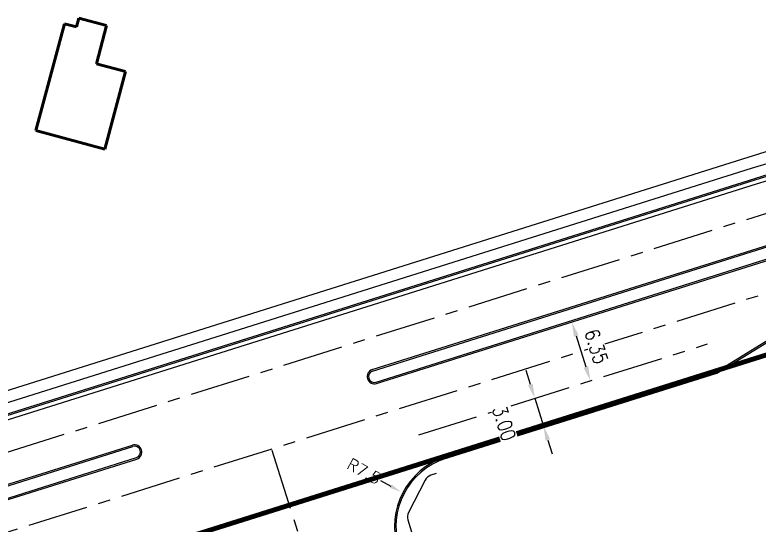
# Model space of a CAD drawing. Header units: metres. Extents: x 689715 to 690980, y 1005284 to 1006835.
# Drawn here: x 690764.1 to 690840.8, y 1005731 to 1005783.6 of the extents above; entities that cross this region are included whole.
import ezdxf

# ---------------------------------------------------------------- set-up
doc = ezdxf.new("R2010")
doc.units = ezdxf.units.M
doc.linetypes.add('CENTER', pattern=[2, 1.25, -0.25, 0.25, -0.25])
doc.linetypes.add('DASHED2', pattern=[0.375, 0.25, -0.125])
doc.layers.add('A-AREA-BNDY', color=1, linetype='Continuous', lineweight=50)
for name, color, linetype in [('C-CALLE-ACERA', 8, 'Continuous'), ('C-CALLE-BORDE', 7, 'Continuous'), ('C-CALLE-CORDON', 8, 'Continuous'), ('C-CALLE-DIM', 5, 'Continuous'), ('C-CALLE-EJE', 160, 'CENTER'), ('C-CALLE-RGIRO', 8, 'Continuous'), ('C-LOTE-LINEA', 230, 'Continuous'), ('CALLES-CENTRO', 2, 'CENTER'), ('POLIGONO EFECTIVO FIII', 6, 'Continuous')]:
    doc.layers.add(name, color=color, linetype=linetype)
doc.styles.add('ESTANDAR', font='romans.shx')
doc.styles.add('ESTANDAR 0.8', font='romans.shx', dxfattribs={"width": 0.8})
doc.dimstyles.new('R_GIRO', dxfattribs={"dimtxt": 1.2, "dimasz": 1.2, "dimexe": 0.18, "dimexo": 0.0625, "dimgap": 0.09, "dimtad": 0, "dimdec": 1, "dimdsep": 46, "dimtxsty": 'ESTANDAR', "dimcen": 0, "dimclrt": 2, "dimadec": 0, "dimazin": 0, "dimtfac": 1, "dimtdec": 1, "dimtofl": 0, "dimtmove": 0, "dimatfit": 3, "dimfxl": 1, "dimtolj": 1, "dimtzin": 0, "dimarcsym": 0})
doc.dimstyles.new('RGIRO', dxfattribs={"dimtxt": 1.5, "dimasz": 1.5, "dimexe": 0.18, "dimexo": 0.06, "dimgap": 0.9, "dimtad": 1, "dimzin": 0, "dimdsep": 46, "dimtxsty": 'ESTANDAR 0.8', "dimcen": 0, "dimse1": 1, "dimse2": 1, "dimclrd": 9, "dimclre": 1, "dimclrt": 3, "dimadec": 0, "dimazin": 0, "dimtfac": 1, "dimtmove": 2, "dimatfit": 3, "dimfxl": 1, "dimtfill": 1, "dimtolj": 1, "dimtzin": 0, "dimarcsym": 2})

# ---------------------------------------------------------------- blocks, each defined once
blk = doc.blocks.new('*D237')
at = {"layer": 'C-CALLE-RGIRO', "color": 0, "lineweight": -2, "transparency": 16777216}
blk.add_line((690801.798, 1005735.59), (690802.846, 1005735.006), dxfattribs=at)
at = {"layer": 'C-CALLE-RGIRO', "color": 0, "transparency": 16777216}
blk.add_solid([(690802.943, 1005735.181), (690802.749, 1005734.831), (690803.894, 1005734.422)], dxfattribs=at)
at = {"layer": 'Defpoints', "color": 0, "transparency": 16777216}
for p in [(690803.894, 1005734.422), (690810.446, 1005730.772)]:
    blk.add_point(p, dxfattribs=at)
at = {"layer": 'C-CALLE-RGIRO', "color": 2, "transparency": 16777216, "insert": (690800.094, 1005736.539), "char_height": 1.2, "attachment_point": 5, "rotation": 330.87846, "style": 'ESTANDAR'}
blk.add_mtext('\\A1;R7.5', dxfattribs=at)
blk = doc.blocks.new('*D239')
at = {"layer": 'C-CALLE-DIM', "color": 9, "lineweight": -2, "transparency": 16777216}
for p, q in [((690817.232, 1005745.489), (690816.782, 1005746.919)), ((690817.683, 1005744.058), (690818.583, 1005741.196)), ((690819.034, 1005739.765), (690819.484, 1005738.335))]:
    blk.add_line(p, q, dxfattribs=at)
at = {"layer": 'C-CALLE-DIM', "color": 9, "transparency": 16777216}
for points in [[(690817.471, 1005745.564), (690816.994, 1005745.414), (690817.683, 1005744.058)], [(690819.272, 1005739.841), (690818.795, 1005739.69), (690818.583, 1005741.196)]]:
    blk.add_solid(points, dxfattribs=at)
at = {"layer": 'Defpoints', "color": 0, "transparency": 16777216}
for p in [(690819.822, 1005744.731), (690820.723, 1005741.87), (690818.583, 1005741.196)]:
    blk.add_point(p, dxfattribs=at)
at = {"layer": 'C-CALLE-DIM', "color": 3, "transparency": 16777216, "insert": (690814.527, 1005741.492), "char_height": 1.5, "attachment_point": 5, "rotation": 287.4727, "style": 'ESTANDAR 0.8', "bg_fill": 3, "box_fill_scale": 1.1, "bg_fill_color": 256, "bg_fill_true_color": 13158600, "bg_fill_transparency": 0}
blk.add_mtext('\\A1;3.00', dxfattribs=at)
blk = doc.blocks.new('*D240')
at = {"layer": 'C-CALLE-DIM', "color": 9, "lineweight": -2, "transparency": 16777216}
blk.add_line((690821.954, 1005750.487), (690822.96, 1005747.292), dxfattribs=at)
at = {"layer": 'C-CALLE-DIM', "color": 9, "transparency": 16777216}
for points in [[(690822.193, 1005750.562), (690821.716, 1005750.412), (690821.504, 1005751.918)], [(690823.198, 1005747.367), (690822.722, 1005747.217), (690823.41, 1005745.861)]]:
    blk.add_solid(points, dxfattribs=at)
at = {"layer": 'Defpoints', "color": 0, "transparency": 16777216}
for p in [(690820.209, 1005751.51), (690822.116, 1005745.453), (690823.41, 1005745.861)]:
    blk.add_point(p, dxfattribs=at)
at = {"layer": 'C-CALLE-DIM', "color": 3, "transparency": 16777216, "insert": (690824.031, 1005749.385), "char_height": 1.5, "attachment_point": 5, "rotation": 287.4727, "style": 'ESTANDAR 0.8', "bg_fill": 3, "box_fill_scale": 1.1, "bg_fill_color": 256, "bg_fill_true_color": 13158600, "bg_fill_transparency": 0}
blk.add_mtext('\\A1;6.35', dxfattribs=at)
blk = doc.blocks.new('Castilla C - Mm5')
at = {"layer": 'A-AREA-BNDY'}
for p, q in [((-6070, 12340), (-3100, 12340)), ((-6070, 11400), (-6070, 12340)), ((-3100, 8260), (-3100, 12340)), ((-7340, 11400), (-6070, 11400)), ((-7340, 11400), (-7340, 0)), ((0, 8260), (-3100, 8260)), ((0, 8260), (0, 0)), ((0, 0), (-7340, 0))]:
    blk.add_line(p, q, dxfattribs=at)

msp = doc.modelspace()

# ---------------------------------------------------------------- linework, layer by layer
at = {"layer": 'C-CALLE-ACERA'}
for p, q in [((690836.363, 1005746.793), (690845.351, 1005752.295)), ((690836.363, 1005746.793), (690808.194, 1005737.926)), ((690807.537, 1005736.304), (690806.987, 1005736.131)), ((690806.401, 1005735.639), (690804.662, 1005732.303)), ((690804.595, 1005731.541), (690810.49, 1005712.813))]:
    msp.add_line(p, q, dxfattribs=at)
at = {"layer": 'C-CALLE-ACERA', "flags": 128}
msp.add_lwpolyline([(690808.239, 1005737.783), (690836.426, 1005746.655), (690845.414, 1005752.157, -0.091487), (690914.699, 1005760.519)], format="xyb", dxfattribs=at)
at = {"layer": 'C-CALLE-ACERA'}
for centre, radius, start, end in [((690810.732, 1005730.862), 7.5, 107.4727, 197.4727), ((690810.732, 1005730.862), 7.35, 107.4727, 197.4727), ((690807.288, 1005735.177), 1, 107.4727, 152.4727), ((690805.549, 1005731.841), 1, 152.4727, 197.4727)]:
    msp.add_arc(centre, radius, start, end, dxfattribs=at)
at = {"layer": 'C-CALLE-BORDE'}
msp.add_lwpolyline([(690639.268, 1005740.673), (690645.85, 1005738.917, 0.142351), (690751.862, 1005741.266), (690839.662, 1005768.904, -0.092088), (690915.802, 1005778.185), (690944.91, 1005776.367)], format="xyb", dxfattribs=at)
at = {"layer": 'C-CALLE-CORDON'}
for p, q in [((690800.93, 1005747.014), (690842.44, 1005760.08)), ((690800.975, 1005746.871), (690842.485, 1005759.937)), ((690801.336, 1005745.727), (690842.845, 1005758.793)), ((690801.381, 1005745.584), (690842.89, 1005758.65)), ((690754.639, 1005732.443), (690776.227, 1005739.238)), ((690754.684, 1005732.3), (690776.272, 1005739.095)), ((690755.045, 1005731.155), (690776.632, 1005737.951)), ((690755.09, 1005731.012), (690776.677, 1005737.807))]:
    msp.add_line(p, q, dxfattribs=at)
for points in [[(690636.062, 1005738.526), (690645.103, 1005736.115, 0.142351), (690752.733, 1005738.5), (690840.533, 1005766.137, -0.092088), (690915.621, 1005775.29), (690944.73, 1005773.473, 0.436584), (690952.696, 1005781.059), (690952.674, 1005782.71)], [(690636.178, 1005738.961), (690645.219, 1005736.55, 0.142351), (690752.597, 1005738.929), (690840.398, 1005766.567, -0.092088), (690915.65, 1005775.74), (690944.758, 1005773.922, 0.436584), (690952.246, 1005781.053), (690952.224, 1005782.704)], [(690636.217, 1005739.106), (690645.257, 1005736.695, 0.142351), (690752.552, 1005739.072), (690840.353, 1005766.71, -0.092088), (690915.659, 1005775.889), (690944.767, 1005774.072, 0.436584), (690952.096, 1005781.051), (690952.074, 1005782.702)], [(690638.959, 1005739.513), (690645.541, 1005737.758, 0.142351), (690752.222, 1005740.122), (690840.023, 1005767.759, -0.092088), (690915.727, 1005776.987), (690944.836, 1005775.17)], [(690636.217, 1005739.106), (690645.257, 1005736.695, 0.142351), (690752.552, 1005739.072), (690840.353, 1005766.71, -0.092088), (690915.659, 1005775.889), (690944.767, 1005774.072)]]:
    msp.add_lwpolyline(points, format="xyb", dxfattribs=at)
for centre, radius, start, end in [((690801.156, 1005746.299), 0.75, 107.4727, 287.4727), ((690801.156, 1005746.299), 0.6, 107.4727, 287.4727), ((690776.452, 1005738.523), 0.75, 287.4727, 107.4727), ((690776.452, 1005738.523), 0.6, 287.4727, 107.4727)]:
    msp.add_arc(centre, radius, start, end, dxfattribs=at)
at = {"layer": 'C-CALLE-EJE', "ltscale": 5}
for points in [[(690634.2, 1005735.737), (690644.285, 1005733.047, 0.142351), (690753.686, 1005735.472), (690841.486, 1005763.109, -0.092088), (690915.424, 1005772.122), (690966.662, 1005768.922)], [(690628.714, 1005729.08, 0.001087), (690630.41, 1005728.624), (690642.262, 1005725.463, 0.142351), (690756.043, 1005727.984), (690843.843, 1005755.621, -0.092088), (690914.934, 1005764.287), (690966.173, 1005761.088)]]:
    msp.add_lwpolyline(points, format="xyb", dxfattribs=at)
msp.add_lwpolyline([(690805.72, 1005740.292), (690835.48, 1005749.66)], dxfattribs=at)
at = {"layer": 'C-LOTE-LINEA', "linetype": 'DASHED2', "ltscale": 10}
msp.add_lwpolyline([(690527.163, 1005762.552, 0.06097), (690620.713, 1005724.923), (690640.696, 1005719.593, 0.14235), (690757.867, 1005722.189), (690845.667, 1005749.826, -0.092088), (690914.556, 1005758.224), (690939.615, 1005756.659, -0.432046), (690945.196, 1005749.935), (690944.607, 1005745.162), (690942.901, 1005731.346), (690930.48, 1005684.672), (690925.166, 1005664.705), (690911.019, 1005618.732), (690882.38, 1005530.82), (690879.935, 1005523.811), (690874.414, 1005511.208), (690854.384, 1005461.893)], format="xyb", dxfattribs=at)
at = {"layer": 'CALLES-CENTRO', "linetype": 'CENTER', "ltscale": 5}
msp.add_line((690801.519, 1005704.109), (690790.581, 1005738.856), dxfattribs=at)
at = {"layer": 'POLIGONO EFECTIVO FIII', "linetype": 'Continuous', "ltscale": 10, "const_width": 0.5}
msp.add_lwpolyline([(690527.163, 1005762.552, 0.06097), (690620.713, 1005724.923), (690640.696, 1005719.593, 0.14235), (690757.867, 1005722.189), (690845.667, 1005749.826, -0.092088), (690914.556, 1005758.224), (690939.615, 1005756.659, -0.432046), (690945.196, 1005749.935), (690944.607, 1005745.162), (690942.901, 1005731.346), (690930.48, 1005684.672), (690925.166, 1005664.705), (690911.019, 1005618.732), (690882.38, 1005530.82), (690879.935, 1005523.811), (690874.414, 1005511.208), (690854.384, 1005461.893)], format="xyb", dxfattribs=at)

# ---------------------------------------------------------------- block references
at = {"xscale": 0.001, "yscale": 0.001, "zscale": 0.001, "rotation": 345.0660436345622}
msp.add_blockref('Castilla C - Mm5', (690773.381, 1005769.738), dxfattribs=at)

# ---------------------------------------------------------------- dimensions: what is measured, and where the dimension line sits
at = {"layer": 'C-CALLE-RGIRO'}
dim = msp.add_radius_dim(center=(690810.446, 1005730.772), mpoint=(690803.894, 1005734.422), dimstyle='R_GIRO', dxfattribs=at)
dim.commit()
dim.dimension.update_dxf_attribs({"geometry": '*D237', "text_midpoint": (690800.094, 1005736.539)})

# ---------------------------------------------------------------- next in the draw order: dimensions: what is measured, and where the dimension line sits
at = {"layer": 'C-CALLE-DIM'}
dim = msp.add_aligned_dim(p1=(690819.822, 1005744.731), p2=(690820.723, 1005741.87), distance=-2.243, dimstyle='RGIRO', dxfattribs=at)
dim.commit()
dim.dimension.update_dxf_attribs({"geometry": '*D239', "text_midpoint": (690814.527, 1005741.492)})

# ---------------------------------------------------------------- next in the draw order: dimensions: what is measured, and where the dimension line sits
dim = msp.add_aligned_dim(p1=(690820.209, 1005751.51), p2=(690822.116, 1005745.453), distance=1.357, dimstyle='RGIRO', dxfattribs=at)
dim.commit()
dim.dimension.update_dxf_attribs({"geometry": '*D240', "text_midpoint": (690824.031, 1005749.385)})

doc.saveas('drawing.dxf')
